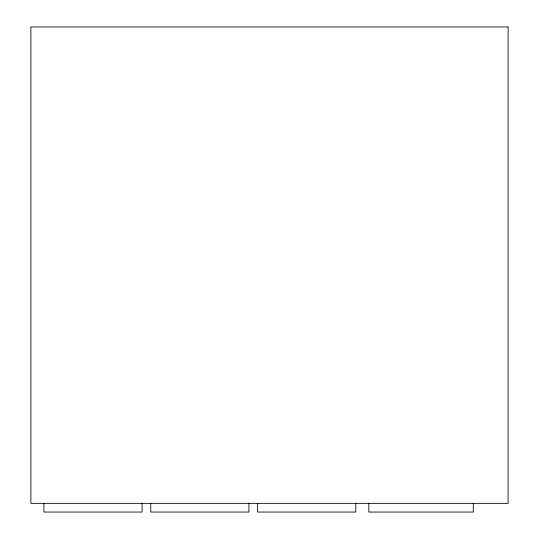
<?xml version="1.0" encoding="UTF-8"?>
<svg xmlns="http://www.w3.org/2000/svg" width="539" height="539" viewBox="0 0 539 539"><rect width="100%" height="100%" fill="white"/><g stroke="black" fill="none" stroke-linecap="round" stroke-linejoin="round"><path stroke-width="0.81" d="M473.289 503.345L473.289 512.05L368.824 512.05L368.824 503.345M355.767 503.345L355.767 512.05L257.629 512.05L257.629 503.345M248.924 503.345L248.924 512.05L150.792 512.05L150.792 503.345M142.087 503.345L142.087 512.05L43.949 512.05L43.949 503.345M508.109 26.95L30.891 26.95L30.891 503.345L508.109 503.345L508.109 26.95"/></g></svg>
